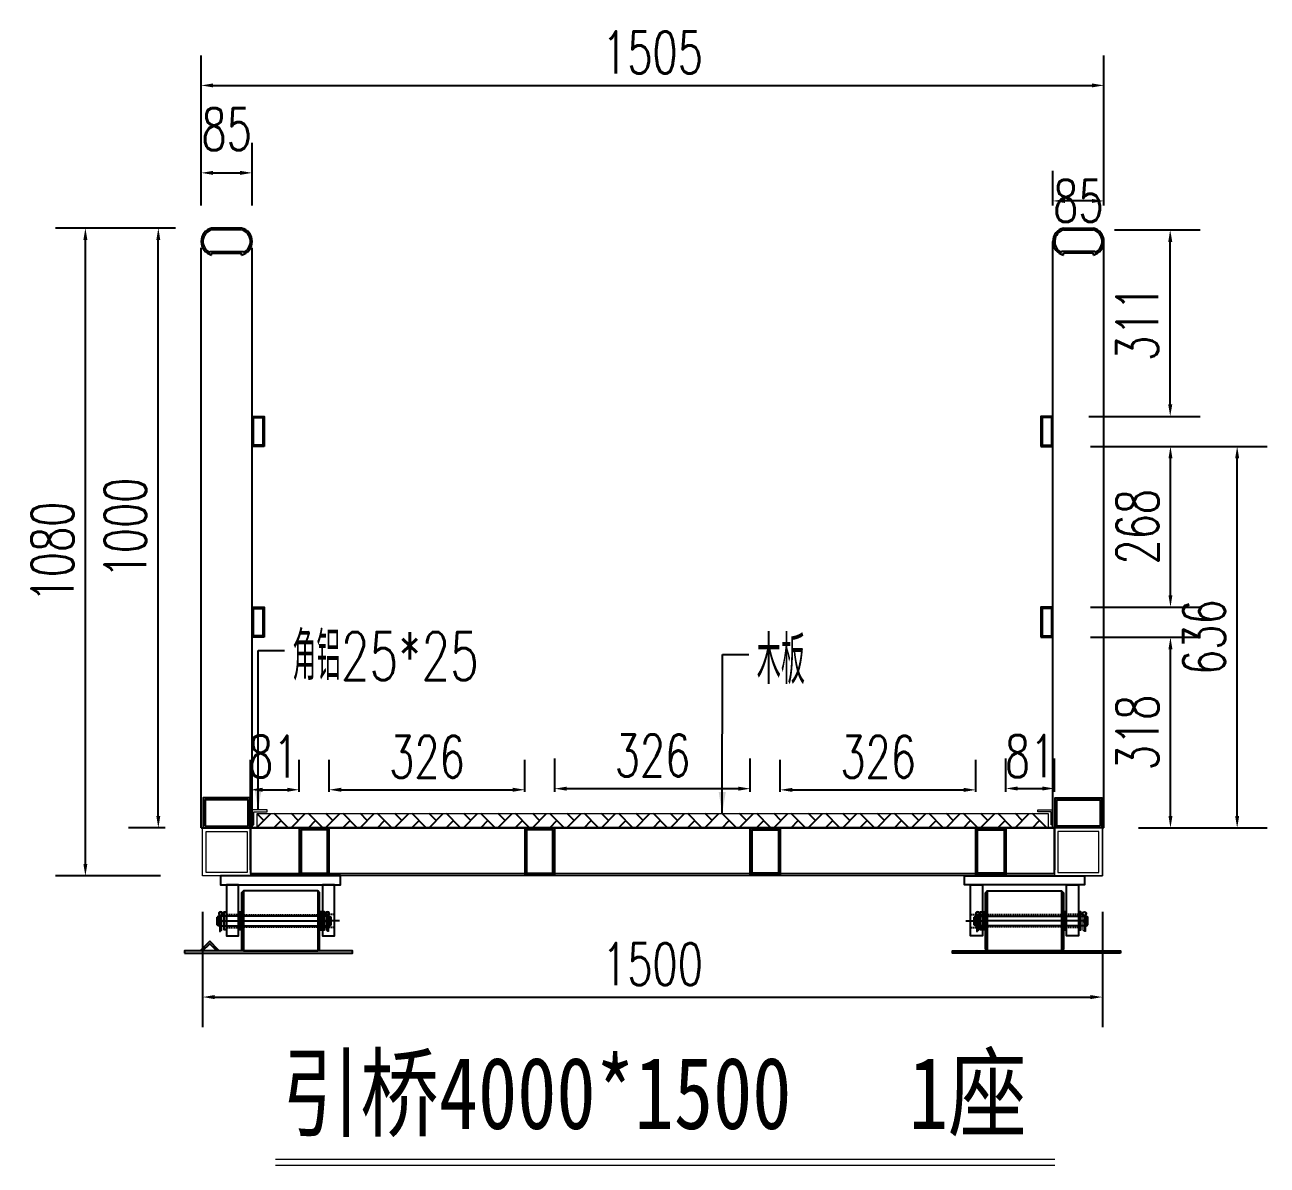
# Model space of a CAD drawing. Header units: millimetres. Extents: x -1612139 to -1305911, y 1242553 to 1536160.
# Drawn here: x -1545924 to -1543853, y 1246722 to 1248623 of the extents above; entities that cross this region are included whole.
import ezdxf

# ---------------------------------------------------------------- set-up
doc = ezdxf.new("R2010")
doc.units = ezdxf.units.MM
doc.header["$LTSCALE"] = 10
doc.linetypes.add('CENTER2', pattern=[28.575, 19.05, -3.175, 3.175, -3.175])
doc.linetypes.add('DASHED2', pattern=[0.375, 0.25, -0.125])
doc.layers.get('0').update_dxf_attribs({"linetype": 'CONTINUOUS'})
doc.layers.get('DEFPOINTS').update_dxf_attribs({"linetype": 'CONTINUOUS'})
doc.styles.add('-宋体', font='', dxfattribs={"width": 0.8})
doc.styles.add('AIRAL', font='arial.ttf')
doc.styles.add('STANDARD_T3', font='simplex.shx', dxfattribs={"width": 0.7, "bigfont": 'gbcbig.shx'})
doc.styles.get('-宋体').set_extended_font_data('SimSun')
doc.dimstyles.new('03', dxfattribs={"dimscale": 30, "dimtxt": 2.5, "dimasz": 1.2, "dimexe": 1, "dimexo": 1.5, "dimgap": 0.5, "dimtad": 1, "dimdec": 0, "dimzin": 1, "dimdsep": 46, "dimtxsty": 'AIRAL', "dimcen": 1.5, "dimclrd": 256, "dimclre": 256, "dimclrt": 7, "dimadec": 0, "dimazin": 0, "dimtfac": 1, "dimtdec": 0, "dimtix": 1, "dimtmove": 0, "dimatfit": 0, "dimfxl": 1.25, "dimfxlon": 1, "dimlwd": -1, "dimlwe": -1, "dimarcsym": 0})
doc.dimstyles.new('W&&20', dxfattribs={"dimtxt": 70, "dimasz": 20, "dimexe": 50, "dimexo": 60, "dimgap": 20, "dimtad": 1, "dimdec": 0, "dimzin": 0, "dimdsep": 46, "dimtxsty": 'STANDARD_T3', "dimcen": 0.09, "dimclrd": 1, "dimclre": 1, "dimclrt": 7, "dimazin": 2, "dimtfac": 1, "dimtdec": 0, "dimtix": 1, "dimtmove": 2, "dimatfit": 3, "dimfxl": 100, "dimtolj": 1, "dimtzin": 0, "dimarcsym": 0})

# ---------------------------------------------------------------- blocks, each defined once
blk = doc.blocks.new('*D59')
at = {"color": 1, "lineweight": -2, "transparency": 16777216}
for p, q in [((-1545687.8, 1248284.5), (-1545873.3, 1248284.5)), ((-1545823.3, 1247224.5), (-1545823.3, 1248264.5)), ((-1545697.8, 1247204.5), (-1545873.3, 1247204.5))]:
    blk.add_line(p, q, dxfattribs=at)
at = {"color": 1, "transparency": 16777216}
for points in [[(-1545826.6, 1248264.5), (-1545820, 1248264.5), (-1545823.3, 1248284.5)], [(-1545826.6, 1247224.5), (-1545820, 1247224.5), (-1545823.3, 1247204.5)]]:
    blk.add_solid(points, dxfattribs=at)
at = {"layer": 'DEFPOINTS', "color": 0, "transparency": 16777216}
for p in [(-1545823.3, 1248284.5), (-1545627.8, 1248284.5), (-1545637.8, 1247204.5)]:
    blk.add_point(p, dxfattribs=at)
at = {"color": 7, "transparency": 16777216, "insert": (-1545878.3, 1247744.5), "char_height": 70, "attachment_point": 5, "rotation": 90, "style": 'STANDARD_T3'}
blk.add_mtext('\\A1;1080', dxfattribs=at)
blk = doc.blocks.new('*D84')
at = {"color": 1, "lineweight": -2, "transparency": 16777216}
for p, q in [((-1545672.8, 1248284.5), (-1545751.7, 1248284.5)), ((-1545701.7, 1247304.5), (-1545701.7, 1248264.5)), ((-1545690.3, 1247284.5), (-1545751.7, 1247284.5))]:
    blk.add_line(p, q, dxfattribs=at)
at = {"color": 1, "transparency": 16777216}
for points in [[(-1545705, 1248264.5), (-1545698.4, 1248264.5), (-1545701.7, 1248284.5)], [(-1545705, 1247304.5), (-1545698.4, 1247304.5), (-1545701.7, 1247284.5)]]:
    blk.add_solid(points, dxfattribs=at)
at = {"layer": 'DEFPOINTS', "color": 0, "transparency": 16777216}
for p in [(-1545701.7, 1248284.5), (-1545612.8, 1248284.5), (-1545630.3, 1247284.5)]:
    blk.add_point(p, dxfattribs=at)
at = {"color": 7, "transparency": 16777216, "insert": (-1545756.7, 1247784.5), "char_height": 70, "attachment_point": 5, "rotation": 90, "style": 'STANDARD_T3'}
blk.add_mtext('\\A1;1000', dxfattribs=at)
blk = doc.blocks.new('*D60')
at = {"color": 1, "lineweight": -2, "transparency": 16777216}
for p, q in [((-1545630.3, 1248322), (-1545630.3, 1248426.5)), ((-1545545.3, 1248322), (-1545545.3, 1248426.5)), ((-1545610.3, 1248376.5), (-1545565.3, 1248376.5))]:
    blk.add_line(p, q, dxfattribs=at)
at = {"color": 1, "transparency": 16777216}
for points in [[(-1545610.3, 1248379.8), (-1545610.3, 1248373.1), (-1545630.3, 1248376.5)], [(-1545565.3, 1248379.8), (-1545565.3, 1248373.1), (-1545545.3, 1248376.5)]]:
    blk.add_solid(points, dxfattribs=at)
at = {"layer": 'DEFPOINTS', "color": 0, "transparency": 16777216}
for p in [(-1545545.3, 1248376.5), (-1545630.3, 1248262), (-1545545.3, 1248262)]:
    blk.add_point(p, dxfattribs=at)
at = {"color": 7, "transparency": 16777216, "insert": (-1545587.8, 1248449.1), "char_height": 70, "attachment_point": 5, "style": 'STANDARD_T3'}
blk.add_mtext('\\A1;85', dxfattribs=at)
blk = doc.blocks.new('*U26')
at = {"color": 8, "linetype": 'Continuous', "lineweight": 15}
for p, q in [((-1.3, 2.4), (-2.7, 1.2)), ((0, 1.9), (0, -1.9)), ((-1.3, -2.4), (-2.7, -1.2))]:
    blk.add_line(p, q, dxfattribs=at)
at = {"color": 7, "linetype": 'Continuous', "lineweight": 15}
for p, q in [((24, 1.9), (0, 1.9)), ((0, 0), (25.6, 0)), ((24, 1.9), (24, 0)), ((25.6, -1.9), (25.6, 0)), ((0, -1.9), (25.6, -1.9))]:
    blk.add_line(p, q, dxfattribs=at)
for centre, radius, start, end in [((-4.1, 0), 3.7, 41.3178, 318.6822), ((-4.1, 0), 1.85, 41.3178, 318.6822), ((0, 3.6), 3.59, 221.3178, 270), ((0, -3.6), 3.59, 90, 138.6822), ((0, 3.6), 1.74, 221.3178, 270), ((0, -3.6), 1.74, 90, 138.6822)]:
    blk.add_arc(centre, radius, start, end, dxfattribs=at)
blk = doc.blocks.new('*U25')
blk.add_lwpolyline([(-15, 0), (-15, 3), (15, 3), (15, 0)], close=True)
blk = doc.blocks.new('*D85')
at = {"color": 1, "lineweight": -2, "transparency": 16777216}
for p, q in [((-1545627.8, 1247144.5), (-1545627.8, 1246952.6)), ((-1544127.8, 1247144.5), (-1544127.8, 1246952.6)), ((-1545607.8, 1247002.6), (-1544147.8, 1247002.6))]:
    blk.add_line(p, q, dxfattribs=at)
at = {"color": 1, "transparency": 16777216}
for points in [[(-1545607.8, 1247005.9), (-1545607.8, 1246999.2), (-1545627.8, 1247002.6)], [(-1544147.8, 1247005.9), (-1544147.8, 1246999.2), (-1544127.8, 1247002.6)]]:
    blk.add_solid(points, dxfattribs=at)
at = {"layer": 'DEFPOINTS', "color": 0, "transparency": 16777216}
for p in [(-1545627.8, 1247204.5), (-1544127.8, 1247204.5), (-1544127.8, 1247002.6)]:
    blk.add_point(p, dxfattribs=at)
at = {"color": 7, "transparency": 16777216, "insert": (-1544877.8, 1247057.6), "char_height": 70, "attachment_point": 5, "style": 'STANDARD_T3'}
blk.add_mtext('\\A1;1500', dxfattribs=at)
blk = doc.blocks.new('*D61')
at = {"color": 1, "lineweight": -2, "transparency": 16777216}
for p, q in [((-1544147.8, 1247920.5), (-1543964.3, 1247920.5)), ((-1544014.3, 1247672.5), (-1544014.3, 1247900.5)), ((-1544147.8, 1247652.5), (-1543964.3, 1247652.5))]:
    blk.add_line(p, q, dxfattribs=at)
at = {"color": 1, "transparency": 16777216}
for points in [[(-1544017.6, 1247900.5), (-1544011, 1247900.5), (-1544014.3, 1247920.5)], [(-1544017.6, 1247672.5), (-1544011, 1247672.5), (-1544014.3, 1247652.5)]]:
    blk.add_solid(points, dxfattribs=at)
at = {"layer": 'DEFPOINTS', "color": 0, "transparency": 16777216}
for p in [(-1544207.8, 1247920.5), (-1544014.3, 1247920.5), (-1544207.8, 1247652.5)]:
    blk.add_point(p, dxfattribs=at)
at = {"color": 7, "transparency": 16777216, "insert": (-1544069.3, 1247786.5), "char_height": 70, "attachment_point": 5, "rotation": 90, "style": 'STANDARD_T3'}
blk.add_mtext('\\A1;268', dxfattribs=at)
blk = doc.blocks.new('*D86')
at = {"color": 1, "lineweight": -2, "transparency": 16777216}
for p, q in [((-1544147.8, 1247602.5), (-1543964.3, 1247602.5)), ((-1544014.3, 1247304.5), (-1544014.3, 1247582.5)), ((-1544067.8, 1247284.5), (-1543964.3, 1247284.5))]:
    blk.add_line(p, q, dxfattribs=at)
at = {"color": 1, "transparency": 16777216}
for points in [[(-1544017.6, 1247582.5), (-1544011, 1247582.5), (-1544014.3, 1247602.5)], [(-1544017.6, 1247304.5), (-1544011, 1247304.5), (-1544014.3, 1247284.5)]]:
    blk.add_solid(points, dxfattribs=at)
at = {"layer": 'DEFPOINTS', "color": 0, "transparency": 16777216}
for p in [(-1544207.8, 1247602.5), (-1544014.3, 1247602.5), (-1544127.8, 1247284.5)]:
    blk.add_point(p, dxfattribs=at)
at = {"color": 7, "transparency": 16777216, "insert": (-1544069.3, 1247443.5), "char_height": 70, "attachment_point": 5, "rotation": 90, "style": 'STANDARD_T3'}
blk.add_mtext('\\A1;318', dxfattribs=at)
blk = doc.blocks.new('*D87')
at = {"color": 1, "lineweight": -2, "transparency": 16777216}
for p, q in [((-1545630.3, 1248322), (-1545630.3, 1248572.3)), ((-1544125.3, 1248322), (-1544125.3, 1248572.3)), ((-1545610.3, 1248522.3), (-1544145.3, 1248522.3))]:
    blk.add_line(p, q, dxfattribs=at)
at = {"color": 1, "transparency": 16777216}
for points in [[(-1545610.3, 1248525.6), (-1545610.3, 1248518.9), (-1545630.3, 1248522.3)], [(-1544145.3, 1248525.6), (-1544145.3, 1248518.9), (-1544125.3, 1248522.3)]]:
    blk.add_solid(points, dxfattribs=at)
at = {"layer": 'DEFPOINTS', "color": 0, "transparency": 16777216}
for p in [(-1544125.3, 1248522.3), (-1545630.3, 1248262), (-1544125.3, 1248262)]:
    blk.add_point(p, dxfattribs=at)
at = {"color": 7, "transparency": 16777216, "insert": (-1544877.8, 1248577.3), "char_height": 70, "attachment_point": 5, "style": 'STANDARD_T3'}
blk.add_mtext('\\A1;1505', dxfattribs=at)
blk = doc.blocks.new('*D66')
at = {"color": 1, "lineweight": -2, "transparency": 16777216}
for p, q in [((-1544147.8, 1247920.5), (-1543853.1, 1247920.5)), ((-1543903.1, 1247304.5), (-1543903.1, 1247900.5)), ((-1544067.8, 1247284.5), (-1543853.1, 1247284.5))]:
    blk.add_line(p, q, dxfattribs=at)
at = {"color": 1, "transparency": 16777216}
for points in [[(-1543906.4, 1247900.5), (-1543899.7, 1247900.5), (-1543903.1, 1247920.5)], [(-1543906.4, 1247304.5), (-1543899.7, 1247304.5), (-1543903.1, 1247284.5)]]:
    blk.add_solid(points, dxfattribs=at)
at = {"layer": 'DEFPOINTS', "color": 0, "transparency": 16777216}
for p in [(-1544207.8, 1247920.5), (-1543903.1, 1247920.5), (-1544127.8, 1247284.5)]:
    blk.add_point(p, dxfattribs=at)
at = {"color": 7, "transparency": 16777216, "insert": (-1543958.1, 1247602.5), "char_height": 70, "attachment_point": 5, "rotation": 90, "style": 'STANDARD_T3'}
blk.add_mtext('\\A1;636', dxfattribs=at)
blk = doc.blocks.new('36.0')
at = {"color": 1}
for points in [[(118093.9, -79507.5), (118171.9, -79507.5), (118171.9, -79457.5), (118093.9, -79457.5)], [(118096.9, -79504.5), (118168.9, -79504.5), (118168.9, -79460.5), (118096.9, -79460.5)]]:
    blk.add_lwpolyline(points, close=True, dxfattribs=at)
blk = doc.blocks.new('*D92')
at = {"color": 1, "lineweight": -2, "transparency": 16777216}
for p, q in [((-1544210.3, 1248322), (-1544210.3, 1248379.7)), ((-1544125.3, 1248322), (-1544125.3, 1248379.7)), ((-1544145.3, 1248329.7), (-1544190.3, 1248329.7))]:
    blk.add_line(p, q, dxfattribs=at)
at = {"color": 1, "transparency": 16777216}
for points in [[(-1544190.3, 1248333), (-1544190.3, 1248326.3), (-1544210.3, 1248329.7)], [(-1544145.3, 1248333), (-1544145.3, 1248326.3), (-1544125.3, 1248329.7)]]:
    blk.add_solid(points, dxfattribs=at)
at = {"layer": 'DEFPOINTS', "color": 0, "transparency": 16777216}
for p in [(-1544210.3, 1248329.7), (-1544210.3, 1248262), (-1544125.3, 1248262)]:
    blk.add_point(p, dxfattribs=at)
at = {"color": 7, "transparency": 16777216, "insert": (-1544167.8, 1248329.7), "char_height": 70, "attachment_point": 5, "style": 'STANDARD_T3'}
blk.add_mtext('\\A1;85', dxfattribs=at)
blk = doc.blocks.new('*D69')
at = {"color": 1, "lineweight": -2, "transparency": 16777216}
for p, q in [((-1545547.8, 1247321.4), (-1545547.8, 1247398.2)), ((-1545466.8, 1247344.5), (-1545466.8, 1247398.2)), ((-1545527.8, 1247348.2), (-1545486.8, 1247348.2))]:
    blk.add_line(p, q, dxfattribs=at)
at = {"color": 1, "transparency": 16777216}
for points in [[(-1545527.8, 1247351.5), (-1545527.8, 1247344.8), (-1545547.8, 1247348.2)], [(-1545486.8, 1247351.5), (-1545486.8, 1247344.8), (-1545466.8, 1247348.2)]]:
    blk.add_solid(points, dxfattribs=at)
at = {"layer": 'DEFPOINTS', "color": 0, "transparency": 16777216}
for p in [(-1545466.8, 1247348.2), (-1545466.8, 1247284.5), (-1545547.8, 1247261.4)]:
    blk.add_point(p, dxfattribs=at)
at = {"color": 7, "transparency": 16777216, "insert": (-1545510.2, 1247403.6), "char_height": 70, "attachment_point": 5, "style": 'STANDARD_T3'}
blk.add_mtext('\\A1;81', dxfattribs=at)
blk = doc.blocks.new('*D44')
at = {"color": 1, "lineweight": -2, "transparency": 16777216}
for p, q in [((-1545416.8, 1247344.5), (-1545416.8, 1247398.2)), ((-1545090.8, 1247344.5), (-1545090.8, 1247398.2)), ((-1545396.8, 1247348.2), (-1545110.8, 1247348.2))]:
    blk.add_line(p, q, dxfattribs=at)
at = {"color": 1, "transparency": 16777216}
for points in [[(-1545396.8, 1247351.5), (-1545396.8, 1247344.8), (-1545416.8, 1247348.2)], [(-1545110.8, 1247351.5), (-1545110.8, 1247344.8), (-1545090.8, 1247348.2)]]:
    blk.add_solid(points, dxfattribs=at)
at = {"layer": 'DEFPOINTS', "color": 0, "transparency": 16777216}
for p in [(-1545090.8, 1247348.2), (-1545416.8, 1247284.5), (-1545090.8, 1247284.5)]:
    blk.add_point(p, dxfattribs=at)
at = {"color": 7, "transparency": 16777216, "insert": (-1545253.8, 1247403.2), "char_height": 70, "attachment_point": 5, "style": 'STANDARD_T3'}
blk.add_mtext('\\A1;326', dxfattribs=at)
blk = doc.blocks.new('*D45')
at = {"color": 1, "lineweight": -2, "transparency": 16777216}
for p, q in [((-1545040.8, 1247344.5), (-1545040.8, 1247400)), ((-1544714.8, 1247344.5), (-1544714.8, 1247400)), ((-1545020.8, 1247350), (-1544734.8, 1247350))]:
    blk.add_line(p, q, dxfattribs=at)
at = {"color": 1, "transparency": 16777216}
for points in [[(-1545020.8, 1247353.3), (-1545020.8, 1247346.6), (-1545040.8, 1247350)], [(-1544734.8, 1247353.3), (-1544734.8, 1247346.6), (-1544714.8, 1247350)]]:
    blk.add_solid(points, dxfattribs=at)
at = {"layer": 'DEFPOINTS', "color": 0, "transparency": 16777216}
for p in [(-1544714.8, 1247350), (-1545040.8, 1247284.5), (-1544714.8, 1247284.5)]:
    blk.add_point(p, dxfattribs=at)
at = {"color": 7, "transparency": 16777216, "insert": (-1544877.8, 1247405), "char_height": 70, "attachment_point": 5, "style": 'STANDARD_T3'}
blk.add_mtext('\\A1;326', dxfattribs=at)
blk = doc.blocks.new('*D46')
at = {"color": 1, "lineweight": -2, "transparency": 16777216}
for p, q in [((-1544664.8, 1247344.5), (-1544664.8, 1247398)), ((-1544338.8, 1247344.5), (-1544338.8, 1247398)), ((-1544644.8, 1247348), (-1544358.8, 1247348))]:
    blk.add_line(p, q, dxfattribs=at)
at = {"color": 1, "transparency": 16777216}
for points in [[(-1544644.8, 1247351.3), (-1544644.8, 1247344.6), (-1544664.8, 1247348)], [(-1544358.8, 1247351.3), (-1544358.8, 1247344.6), (-1544338.8, 1247348)]]:
    blk.add_solid(points, dxfattribs=at)
at = {"layer": 'DEFPOINTS', "color": 0, "transparency": 16777216}
for p in [(-1544338.8, 1247348), (-1544664.8, 1247284.5), (-1544338.8, 1247284.5)]:
    blk.add_point(p, dxfattribs=at)
at = {"color": 7, "transparency": 16777216, "insert": (-1544501.8, 1247403), "char_height": 70, "attachment_point": 5, "style": 'STANDARD_T3'}
blk.add_mtext('\\A1;326', dxfattribs=at)
blk = doc.blocks.new('*D70')
at = {"color": 1, "lineweight": -2, "transparency": 16777216}
for p, q in [((-1544288.8, 1247344.5), (-1544288.8, 1247400.3)), ((-1544207.8, 1247344.5), (-1544207.8, 1247400.3)), ((-1544268.8, 1247350.3), (-1544227.8, 1247350.3))]:
    blk.add_line(p, q, dxfattribs=at)
at = {"color": 1, "transparency": 16777216}
for points in [[(-1544268.8, 1247353.6), (-1544268.8, 1247346.9), (-1544288.8, 1247350.3)], [(-1544227.8, 1247353.6), (-1544227.8, 1247346.9), (-1544207.8, 1247350.3)]]:
    blk.add_solid(points, dxfattribs=at)
at = {"layer": 'DEFPOINTS', "color": 0, "transparency": 16777216}
for p in [(-1544207.8, 1247350.3), (-1544288.8, 1247284.5), (-1544207.8, 1247284.5)]:
    blk.add_point(p, dxfattribs=at)
at = {"color": 7, "transparency": 16777216, "insert": (-1544248.3, 1247404.3), "char_height": 70, "attachment_point": 5, "style": 'STANDARD_T3'}
blk.add_mtext('\\A1;81', dxfattribs=at)
blk = doc.blocks.new('220')
at = {"color": 7}
for points in [[(114346.7, -77376.5), (114396.7, -77376.5), (114396.7, -77298.5), (114346.7, -77298.5)], [(114349.7, -77373.5), (114393.7, -77373.5), (114393.7, -77301.5), (114349.7, -77301.5)]]:
    blk.add_lwpolyline(points, close=True, dxfattribs=at)
blk = doc.blocks.new('*D72')
at = {"color": 1, "lineweight": -2, "transparency": 16777216}
for p, q in [((-1544107.8, 1248281.5), (-1543964.7, 1248281.5)), ((-1544014.7, 1247990.5), (-1544014.7, 1248261.5)), ((-1544150.3, 1247970.5), (-1543964.7, 1247970.5))]:
    blk.add_line(p, q, dxfattribs=at)
at = {"color": 1, "transparency": 16777216}
for points in [[(-1544018, 1248261.5), (-1544011.3, 1248261.5), (-1544014.7, 1248281.5)], [(-1544018, 1247990.5), (-1544011.3, 1247990.5), (-1544014.7, 1247970.5)]]:
    blk.add_solid(points, dxfattribs=at)
at = {"layer": 'DEFPOINTS', "color": 0, "transparency": 16777216}
for p in [(-1544167.8, 1248281.5), (-1544014.7, 1248281.5), (-1544210.3, 1247970.5)]:
    blk.add_point(p, dxfattribs=at)
at = {"color": 7, "transparency": 16777216, "insert": (-1544069.7, 1248126), "char_height": 70, "attachment_point": 5, "rotation": 90, "style": 'STANDARD_T3'}
blk.add_mtext('\\A1;311', dxfattribs=at)

msp = doc.modelspace()

# ---------------------------------------------------------------- linework, layer by layer
at = {"color": 4}
for p, q in [((-1545562.8, 1248284.5), (-1545612.8, 1248284.5)), ((-1544192.8, 1248284.5), (-1544142.8, 1248284.5)), ((-1545630.3, 1247284.5), (-1545630.3, 1248251.5)), ((-1545615.8, 1248243.6), (-1545615.8, 1248245.5)), ((-1545559.8, 1248243.6), (-1545559.8, 1248245.5)), ((-1545545.3, 1247284.5), (-1545545.3, 1248251.5)), ((-1544210.3, 1247284.5), (-1544210.3, 1248262)), ((-1544195.8, 1248243.6), (-1544195.8, 1248245.5)), ((-1544139.8, 1248243.6), (-1544139.8, 1248245.5)), ((-1544125.3, 1247284.5), (-1544125.3, 1248262)), ((-1545612.8, 1248239.5), (-1545612.8, 1248242.5)), ((-1545562.8, 1248239.5), (-1545562.8, 1248242.5)), ((-1544192.8, 1248239.5), (-1544192.8, 1248242.5)), ((-1544142.8, 1248239.5), (-1544142.8, 1248242.5)), ((-1545630.3, 1247284.5), (-1545626.8, 1247284.5)), ((-1545545.3, 1247284.5), (-1545548.8, 1247284.5)), ((-1544210.3, 1247284.5), (-1544206.8, 1247284.5)), ((-1544125.3, 1247284.5), (-1544128.8, 1247284.5))]:
    msp.add_line(p, q, dxfattribs=at)
at = {"color": 42}
for p, q in [((-1545536.9, 1247285.7), (-1545514.2, 1247308.5)), ((-1545525.8, 1247296.9), (-1545536.9, 1247308.1)), ((-1545485.6, 1247285.5), (-1545508.6, 1247308.5)), ((-1545508.4, 1247285.5), (-1545497, 1247296.9)), ((-1545468.3, 1247296.9), (-1545479.9, 1247308.5)), ((-1545479.7, 1247285.5), (-1545456.7, 1247308.5)), ((-1545428.1, 1247285.5), (-1545451.1, 1247308.5)), ((-1545451, 1247285.5), (-1545439.5, 1247296.9)), ((-1545410.8, 1247296.9), (-1545422.4, 1247308.5)), ((-1545422.2, 1247285.5), (-1545399.2, 1247308.5)), ((-1545370.6, 1247285.5), (-1545393.6, 1247308.5)), ((-1545393.5, 1247285.5), (-1545382.1, 1247296.9)), ((-1545353.3, 1247296.9), (-1545364.9, 1247308.5)), ((-1545364.8, 1247285.5), (-1545341.8, 1247308.5)), ((-1545313.2, 1247285.5), (-1545336.2, 1247308.5)), ((-1545336, 1247285.5), (-1545324.6, 1247296.9)), ((-1545295.9, 1247296.9), (-1545307.4, 1247308.5)), ((-1545307.3, 1247285.5), (-1545284.3, 1247308.5)), ((-1545255.7, 1247285.5), (-1545278.7, 1247308.5)), ((-1545278.6, 1247285.5), (-1545267.1, 1247296.9)), ((-1545238.4, 1247296.9), (-1545250, 1247308.5)), ((-1545249.8, 1247285.5), (-1545226.8, 1247308.5)), ((-1545198.2, 1247285.5), (-1545221.2, 1247308.5)), ((-1545221.1, 1247285.5), (-1545209.7, 1247296.9)), ((-1545180.9, 1247296.9), (-1545192.5, 1247308.5)), ((-1545192.3, 1247285.5), (-1545169.3, 1247308.5)), ((-1545140.8, 1247285.5), (-1545163.8, 1247308.5)), ((-1545163.6, 1247285.5), (-1545152.2, 1247296.9)), ((-1545123.4, 1247296.9), (-1545135, 1247308.5)), ((-1545134.9, 1247285.5), (-1545111.9, 1247308.5)), ((-1545083.3, 1247285.5), (-1545106.3, 1247308.5)), ((-1545106.1, 1247285.5), (-1545094.7, 1247296.9)), ((-1545066, 1247296.9), (-1545077.5, 1247308.5)), ((-1545077.4, 1247285.5), (-1545054.4, 1247308.5)), ((-1545025.8, 1247285.5), (-1545048.8, 1247308.5)), ((-1545048.7, 1247285.5), (-1545037.2, 1247296.9)), ((-1545008.5, 1247296.9), (-1545020.1, 1247308.5)), ((-1545019.9, 1247285.5), (-1544996.9, 1247308.5)), ((-1544968.3, 1247285.5), (-1544991.3, 1247308.5)), ((-1544991.2, 1247285.5), (-1544979.8, 1247296.9)), ((-1544951, 1247296.9), (-1544962.6, 1247308.5)), ((-1544962.4, 1247285.5), (-1544939.4, 1247308.5)), ((-1544910.9, 1247285.5), (-1544933.9, 1247308.5)), ((-1544933.7, 1247285.5), (-1544922.3, 1247296.9)), ((-1544893.5, 1247296.9), (-1544905.1, 1247308.5)), ((-1544905, 1247285.5), (-1544882, 1247308.5)), ((-1544853.4, 1247285.5), (-1544876.4, 1247308.5)), ((-1544876.2, 1247285.5), (-1544864.8, 1247296.9)), ((-1544836.1, 1247296.9), (-1544847.6, 1247308.5)), ((-1544847.5, 1247285.5), (-1544824.5, 1247308.5)), ((-1544795.9, 1247285.5), (-1544818.9, 1247308.5)), ((-1544818.8, 1247285.5), (-1544807.3, 1247296.9)), ((-1544778.6, 1247296.9), (-1544790.2, 1247308.5)), ((-1544790, 1247285.5), (-1544767, 1247308.5)), ((-1544738.4, 1247285.5), (-1544761.4, 1247308.5)), ((-1544761.3, 1247285.5), (-1544749.9, 1247296.9)), ((-1544721.1, 1247296.9), (-1544732.7, 1247308.5)), ((-1544732.6, 1247285.5), (-1544709.6, 1247308.5)), ((-1544681, 1247285.5), (-1544704, 1247308.5)), ((-1544703.8, 1247285.5), (-1544692.4, 1247296.9)), ((-1544663.7, 1247296.9), (-1544675.2, 1247308.5)), ((-1544675.1, 1247285.5), (-1544652.1, 1247308.5)), ((-1544623.5, 1247285.5), (-1544646.5, 1247308.5)), ((-1544646.3, 1247285.5), (-1544634.9, 1247296.9)), ((-1544606.2, 1247296.9), (-1544617.8, 1247308.5)), ((-1544617.6, 1247285.5), (-1544594.6, 1247308.5)), ((-1544566, 1247285.5), (-1544589, 1247308.5)), ((-1544588.9, 1247285.5), (-1544577.4, 1247296.9)), ((-1544548.7, 1247296.9), (-1544560.3, 1247308.5)), ((-1544560.1, 1247285.5), (-1544537.1, 1247308.5)), ((-1544508.5, 1247285.5), (-1544531.5, 1247308.5)), ((-1544531.4, 1247285.5), (-1544520, 1247296.9)), ((-1544491.2, 1247296.9), (-1544502.8, 1247308.5)), ((-1544502.7, 1247285.5), (-1544479.7, 1247308.5)), ((-1544451.1, 1247285.5), (-1544474.1, 1247308.5)), ((-1544473.9, 1247285.5), (-1544462.5, 1247296.9)), ((-1544433.8, 1247296.9), (-1544445.3, 1247308.5)), ((-1544445.2, 1247285.5), (-1544422.2, 1247308.5)), ((-1544393.6, 1247285.5), (-1544416.6, 1247308.5)), ((-1544416.4, 1247285.5), (-1544405, 1247296.9)), ((-1544376.3, 1247296.9), (-1544387.9, 1247308.5)), ((-1544387.7, 1247285.5), (-1544364.7, 1247308.5)), ((-1544336.1, 1247285.5), (-1544359.1, 1247308.5)), ((-1544359, 1247285.5), (-1544347.5, 1247296.9)), ((-1544318.8, 1247296.9), (-1544330.4, 1247308.5)), ((-1544330.2, 1247285.5), (-1544307.2, 1247308.5)), ((-1544278.6, 1247285.5), (-1544301.6, 1247308.5)), ((-1544301.5, 1247285.5), (-1544290.1, 1247296.9)), ((-1544261.3, 1247296.9), (-1544272.9, 1247308.5)), ((-1544272.8, 1247285.5), (-1544249.8, 1247308.5)), ((-1544221.2, 1247285.5), (-1544244.2, 1247308.5)), ((-1544244, 1247285.5), (-1544232.6, 1247296.9))]:
    msp.add_line(p, q, dxfattribs=at)
at = {"color": 31, "lineweight": 5}
for p, q in [((-1545536.9, 1247308.5), (-1544218, 1247308.5)), ((-1545536.9, 1247285.5), (-1545536.9, 1247308.5)), ((-1544218, 1247308.5), (-1544218, 1247285.5)), ((-1544218, 1247285.5), (-1545536.9, 1247285.5))]:
    msp.add_line(p, q, dxfattribs=at)
at = {"color": 0}
for p, q in [((-1545627.8, 1247284.5), (-1544207.8, 1247284.5)), ((-1545547.8, 1247214.5), (-1545547.8, 1247284.5)), ((-1544207.8, 1247284.5), (-1544207.8, 1247214.5))]:
    msp.add_line(p, q, dxfattribs=at)
for p, q in [((-1545559.8, 1247179.5), (-1545559.8, 1247079.5)), ((-1545435.8, 1247179.5), (-1545435.8, 1247079.5)), ((-1544319.8, 1247179.5), (-1544319.8, 1247079.5)), ((-1544195.8, 1247179.5), (-1544195.8, 1247079.5)), ((-1545600.8, 1247137.5), (-1545603.8, 1247135.7)), ((-1545416.8, 1247137.5), (-1545600.8, 1247137.5)), ((-1545600.8, 1247137.5), (-1545600.8, 1247121.5)), ((-1545416.8, 1247137.5), (-1545413.8, 1247135.7)), ((-1545416.8, 1247137.5), (-1545416.8, 1247121.5)), ((-1545413.8, 1247123.2), (-1545413.8, 1247135.7)), ((-1544338.8, 1247137.5), (-1544341.8, 1247135.7)), ((-1544341.8, 1247123.2), (-1544341.8, 1247135.7)), ((-1544338.8, 1247137.5), (-1544154.8, 1247137.5)), ((-1544338.8, 1247137.5), (-1544338.8, 1247121.5)), ((-1544154.8, 1247137.5), (-1544151.8, 1247135.7)), ((-1544154.8, 1247137.5), (-1544154.8, 1247121.5)), ((-1545600.8, 1247121.5), (-1545603.8, 1247123.2)), ((-1545600.8, 1247121.5), (-1545416.8, 1247121.5)), ((-1545416.8, 1247121.5), (-1545413.8, 1247123.2)), ((-1544338.8, 1247121.5), (-1544341.8, 1247123.2)), ((-1544154.8, 1247121.5), (-1544338.8, 1247121.5)), ((-1544154.8, 1247121.5), (-1544151.8, 1247123.2))]:
    msp.add_line(p, q)
at = {"color": 3, "linetype": 'CENTER2'}
for p, q in [((-1545595.7, 1247129.5), (-1545559.9, 1247129.5)), ((-1545568.2, 1247129.5), (-1545427.3, 1247129.5)), ((-1545399.9, 1247129.5), (-1545435.7, 1247129.5)), ((-1544355.7, 1247129.5), (-1544319.9, 1247129.5)), ((-1544187.3, 1247129.5), (-1544328.2, 1247129.5)), ((-1544159.9, 1247129.5), (-1544195.7, 1247129.5))]:
    msp.add_line(p, q, dxfattribs=at)
at = {"linetype": 'DASHED2'}
for p, q in [((-1545587.8, 1247140.5), (-1545567.8, 1247140.5)), ((-1545562.8, 1247139.6), (-1545432.8, 1247139.6)), ((-1545407.8, 1247140.5), (-1545427.8, 1247140.5)), ((-1544347.8, 1247140.5), (-1544327.8, 1247140.5)), ((-1544192.8, 1247139.6), (-1544322.8, 1247139.6)), ((-1544167.8, 1247140.5), (-1544187.8, 1247140.5)), ((-1545587.8, 1247118.5), (-1545567.8, 1247118.5)), ((-1545562.8, 1247119.4), (-1545432.8, 1247119.4)), ((-1545407.8, 1247118.5), (-1545427.8, 1247118.5)), ((-1544347.8, 1247118.5), (-1544327.8, 1247118.5)), ((-1544192.8, 1247119.4), (-1544322.8, 1247119.4)), ((-1544167.8, 1247118.5), (-1544187.8, 1247118.5))]:
    msp.add_line(p, q, dxfattribs=at)
at = {"color": 8, "linetype": 'Continuous', "lineweight": 15}
for p, q in [((-1545422.2, 1247138.8), (-1545421, 1247140.2)), ((-1545421.6, 1247137.5), (-1545417.9, 1247137.5)), ((-1545417.3, 1247138.8), (-1545418.5, 1247140.2)), ((-1544338.2, 1247138.8), (-1544337, 1247140.2)), ((-1544333.9, 1247137.5), (-1544337.6, 1247137.5)), ((-1544333.3, 1247138.8), (-1544334.5, 1247140.2))]:
    msp.add_line(p, q, dxfattribs=at)
at = {"color": 7, "linetype": 'Continuous', "lineweight": 15}
for p, q in [((-1545421.6, 1247113.5), (-1545421.6, 1247137.5)), ((-1545419.8, 1247137.5), (-1545419.8, 1247111.9)), ((-1545417.9, 1247137.5), (-1545417.9, 1247111.9)), ((-1544337.6, 1247137.5), (-1544337.6, 1247111.9)), ((-1544335.8, 1247137.5), (-1544335.8, 1247111.9)), ((-1544333.9, 1247113.5), (-1544333.9, 1247137.5)), ((-1545421.6, 1247113.5), (-1545419.8, 1247113.5)), ((-1545417.9, 1247111.9), (-1545419.8, 1247111.9)), ((-1544337.6, 1247111.9), (-1544335.8, 1247111.9)), ((-1544333.9, 1247113.5), (-1544335.8, 1247113.5))]:
    msp.add_line(p, q, dxfattribs=at)
at = {"lineweight": 5}
for p, q in [((-1545506.2, 1246732.4), (-1544207, 1246732.4)), ((-1545506.2, 1246722.4), (-1544207, 1246722.4))]:
    msp.add_line(p, q, dxfattribs=at)
at = {"color": 4}
for points in [[(-1545562.8, 1248284.5), (-1545612.8, 1248284.5)], [(-1545562.8, 1248281.5), (-1545612.8, 1248281.5)], [(-1544192.8, 1248284.5), (-1544142.8, 1248284.5)], [(-1544192.8, 1248281.5), (-1544142.8, 1248281.5)], [(-1545615.8, 1248245.5), (-1545559.8, 1248245.5)], [(-1544139.8, 1248245.5), (-1544195.8, 1248245.5)], [(-1545612.8, 1248242.5), (-1545562.8, 1248242.5)], [(-1544142.8, 1248242.5), (-1544192.8, 1248242.5)]]:
    msp.add_lwpolyline(points, dxfattribs=at)
at = {"color": 0}
for points in [[(-1545525.3, 1247920.5), (-1545545.3, 1247920.5), (-1545545.3, 1247970.5), (-1545525.3, 1247970.5)], [(-1545527.3, 1247922.5), (-1545543.3, 1247922.5), (-1545543.3, 1247968.5), (-1545527.3, 1247968.5)], [(-1544230.3, 1247920.5), (-1544210.3, 1247920.5), (-1544210.3, 1247970.5), (-1544230.3, 1247970.5)], [(-1544228.3, 1247922.5), (-1544212.3, 1247922.5), (-1544212.3, 1247968.5), (-1544228.3, 1247968.5)], [(-1545525.3, 1247602.5), (-1545545.3, 1247602.5), (-1545545.3, 1247652.5), (-1545525.3, 1247652.5)], [(-1545527.3, 1247604.5), (-1545543.3, 1247604.5), (-1545543.3, 1247650.5), (-1545527.3, 1247650.5)], [(-1544230.3, 1247602.5), (-1544210.3, 1247602.5), (-1544210.3, 1247652.5), (-1544230.3, 1247652.5)], [(-1544228.3, 1247604.5), (-1544212.3, 1247604.5), (-1544212.3, 1247650.5), (-1544228.3, 1247650.5)], [(-1545547.8, 1247208.5), (-1544207.8, 1247208.5), (-1544207.8, 1247284.5), (-1545547.8, 1247284.5)]]:
    msp.add_lwpolyline(points, close=True, dxfattribs=at)
at = {"color": 1, "lineweight": 5}
for points in [[(-1545520.3, 1247314.5), (-1545545.3, 1247314.5), (-1545545.3, 1247289.5), (-1545542.3, 1247289.5), (-1545542.3, 1247311.5), (-1545520.3, 1247311.5)], [(-1544235.3, 1247314.5), (-1544210.3, 1247314.5), (-1544210.3, 1247289.5), (-1544213.3, 1247289.5), (-1544213.3, 1247311.5), (-1544235.3, 1247311.5)]]:
    msp.add_lwpolyline(points, close=True, dxfattribs=at)
at = {"color": 3, "lineweight": 5}
msp.add_lwpolyline([(-1545627.8, 1247284.5), (-1544127.8, 1247284.5), (-1544127.8, 1247204.5), (-1545627.8, 1247204.5)], dxfattribs=at)
for points in [[(-1545627.8, 1247284.5), (-1545547.8, 1247284.5), (-1545547.8, 1247204.5), (-1545627.8, 1247204.5)], [(-1545621.8, 1247278.5), (-1545553.8, 1247278.5), (-1545553.8, 1247210.5), (-1545621.8, 1247210.5)], [(-1544127.8, 1247284.5), (-1544207.8, 1247284.5), (-1544207.8, 1247204.5), (-1544127.8, 1247204.5)], [(-1544133.8, 1247278.5), (-1544201.8, 1247278.5), (-1544201.8, 1247210.5), (-1544133.8, 1247210.5)]]:
    msp.add_lwpolyline(points, close=True, dxfattribs=at)
for points in [[(-1545397.8, 1247204.5), (-1545597.8, 1247204.5), (-1545597.8, 1247189.5), (-1545397.8, 1247189.5)], [(-1545567.8, 1247189.5), (-1545587.8, 1247189.5), (-1545587.8, 1247104.5), (-1545567.8, 1247104.5)], [(-1545407.8, 1247189.5), (-1545427.8, 1247189.5), (-1545427.8, 1247104.5), (-1545407.8, 1247104.5)], [(-1544357.8, 1247204.5), (-1544157.8, 1247204.5), (-1544157.8, 1247189.5), (-1544357.8, 1247189.5)], [(-1544347.8, 1247189.5), (-1544327.8, 1247189.5), (-1544327.8, 1247104.5), (-1544347.8, 1247104.5)], [(-1544187.8, 1247189.5), (-1544167.8, 1247189.5), (-1544167.8, 1247104.5), (-1544187.8, 1247104.5)], [(-1545559.8, 1247079.5), (-1545435.8, 1247079.5), (-1545432.8, 1247082.5), (-1545432.8, 1247176.5), (-1545435.8, 1247179.5), (-1545559.8, 1247179.5), (-1545562.8, 1247176.5), (-1545562.8, 1247082.5)], [(-1544195.8, 1247079.5), (-1544319.8, 1247079.5), (-1544322.8, 1247082.5), (-1544322.8, 1247176.5), (-1544319.8, 1247179.5), (-1544195.8, 1247179.5), (-1544192.8, 1247176.5), (-1544192.8, 1247082.5)], [(-1545431.8, 1247114.5), (-1545428.8, 1247114.5), (-1545428.8, 1247144.5), (-1545431.8, 1247144.5)], [(-1545427.8, 1247114.5), (-1545424.8, 1247114.5), (-1545424.8, 1247144.5), (-1545427.8, 1247144.5)], [(-1544327.8, 1247114.5), (-1544330.8, 1247114.5), (-1544330.8, 1247144.5), (-1544327.8, 1247144.5)], [(-1544323.7, 1247114.5), (-1544326.7, 1247114.5), (-1544326.7, 1247144.5), (-1544323.7, 1247144.5)], [(-1545615.9, 1247095.7), (-1545630, 1247081.6), (-1545627.9, 1247079.5), (-1545615.9, 1247091.5), (-1545603.9, 1247079.5), (-1545601.7, 1247081.6)], [(-1545657.9, 1247075.5), (-1545377.9, 1247075.5), (-1545377.9, 1247079.5), (-1545657.9, 1247079.5)], [(-1544097.6, 1247075.5), (-1544377.6, 1247075.5), (-1544377.6, 1247079.5), (-1544097.6, 1247079.5)]]:
    msp.add_lwpolyline(points, close=True)
for points in [[(-1545603.8, 1247123.2), (-1545603.8, 1247135.7)], [(-1544151.8, 1247123.2), (-1544151.8, 1247135.7)]]:
    msp.add_lwpolyline(points)
for centre in [(-1545597.8, 1247129.5), (-1545419.8, 1247129.5), (-1544335.8, 1247129.5), (-1544157.8, 1247129.5)]:
    msp.add_circle(centre, 2)
at = {"color": 4}
for centre, radius, start, end in [((-1545607.1, 1248262), 23.2, 104.25, 255.75), ((-1545606.9, 1248262), 20.4, 106.7318, 244.2004), ((-1545568.5, 1248262), 23.2, 284.25, 75.75), ((-1545568.6, 1248262), 20.4, 295.7996, 73.2682), ((-1544187.1, 1248262), 23.2, 104.25, 255.75), ((-1544186.9, 1248262), 20.4, 106.7318, 244.2004), ((-1544148.5, 1248262), 23.2, 284.25, 75.75), ((-1544148.6, 1248262), 20.4, 295.7996, 73.2682)]:
    msp.add_arc(centre, radius, start, end, dxfattribs=at)
at = {"color": 7, "linetype": 'Continuous', "lineweight": 15}
for centre, radius, start, end in [((-1545419.8, 1247141.6), 3.7, 311.3178, 228.6822), ((-1545423.4, 1247137.5), 1.74, 0, 48.6822), ((-1545419.8, 1247141.6), 1.85, 311.3178, 228.6822), ((-1545423.4, 1247137.5), 3.59, 0, 48.6822), ((-1545416.2, 1247137.5), 3.59, 131.3178, 180), ((-1545416.2, 1247137.5), 1.74, 131.3178, 180), ((-1544335.8, 1247141.6), 3.7, 311.3178, 228.6822), ((-1544339.4, 1247137.5), 1.74, 0, 48.6822), ((-1544335.8, 1247141.6), 1.85, 311.3178, 228.6822), ((-1544339.4, 1247137.5), 3.59, 0, 48.6822), ((-1544332.2, 1247137.5), 3.59, 131.3178, 180), ((-1544332.2, 1247137.5), 1.74, 131.3178, 180)]:
    msp.add_arc(centre, radius, start, end, dxfattribs=at)

# ---------------------------------------------------------------- block references
at = {"color": 0}
msp.add_blockref('36.0', (-1663720.7, 1326792), dxfattribs=at)
at = {"color": 0, "xscale": -1}
msp.add_blockref('36.0', (-1426034.8, 1326792), dxfattribs=at)
at = {"color": 7}
for p in [(-1659813.5, 1324582.9), (-1659437.5, 1324582.9)]:
    msp.add_blockref('220', p, dxfattribs=at)
at = {"color": 7, "xscale": -1}
for p in [(-1430318.1, 1324582.9), (-1429942.1, 1324582.9)]:
    msp.add_blockref('220', p, dxfattribs=at)
for name, p, rotation in [('*U26', (-1545597.8, 1247137.5), 270), ('*U25', (-1545588.8, 1247129.5), 90), ('*U25', (-1545562.8, 1247129.5), 90)]:
    msp.add_blockref(name, p, dxfattribs=dict(rotation=rotation))
at = {"xscale": -1}
for name, p, rotation in [('*U25', (-1544192.8, 1247129.5), 270), ('*U25', (-1544166.8, 1247129.5), 270), ('*U26', (-1544157.8, 1247137.5), 90)]:
    msp.add_blockref(name, p, dxfattribs=dict(at, rotation=rotation))

# ---------------------------------------------------------------- texts
at = {"color": 4, "char_height": 80, "width": 669.938, "attachment_point": 1, "style": 'STANDARD_T3'}
for s, insert in [('{\\C256;角铝25*25}', (-1545478.3, 1247611)), ('{\\C256;木板}', (-1544704.1, 1247604.5))]:
    msp.add_mtext(s, dxfattribs=dict(at, insert=insert))
at = {"lineweight": 5, "insert": (-1545495.9, 1246902.7), "char_height": 120, "attachment_point": 1, "style": '-宋体'}
msp.add_mtext_dynamic_manual_height_columns('引桥4000*1500   1座', width=1964.715, gutter_width=25, heights=[0], dxfattribs=at)

# ---------------------------------------------------------------- dimensions: what is measured, and where the dimension line sits
at = {"color": 0}
for base, p1, p2, picture, middle in [((-1544125.3, 1248522.3), (-1545630.3, 1248262), (-1544125.3, 1248262), '*D87', (-1544877.8, 1248577.3)), ((-1545090.8, 1247348.2), (-1545416.8, 1247284.5), (-1545090.8, 1247284.5), '*D44', (-1545253.8, 1247403.2)), ((-1544714.8, 1247350), (-1545040.8, 1247284.5), (-1544714.8, 1247284.5), '*D45', (-1544877.8, 1247405)), ((-1544338.8, 1247348), (-1544664.8, 1247284.5), (-1544338.8, 1247284.5), '*D46', (-1544501.8, 1247403)), ((-1544127.8, 1247002.6), (-1545627.8, 1247204.5), (-1544127.8, 1247204.5), '*D85', (-1544877.8, 1247057.6))]:
    dim = msp.add_linear_dim(base=base, p1=p1, p2=p2, dimstyle='W&&20', dxfattribs=at)
    dim.commit()
    dim.dimension.update_dxf_attribs({"geometry": picture, "text_midpoint": middle})
for base, p1, p2, picture, middle in [((-1545545.3, 1248376.5), (-1545630.3, 1248262), (-1545545.3, 1248262), '*D60', (-1545587.8, 1248449.1)), ((-1544210.3, 1248329.7), (-1544125.3, 1248262), (-1544210.3, 1248262), '*D92', (-1544167.8, 1248329.7)), ((-1545466.8, 1247348.2), (-1545547.8, 1247261.4), (-1545466.8, 1247284.5), '*D69', (-1545510.2, 1247403.6)), ((-1544207.8, 1247350.3), (-1544288.8, 1247284.5), (-1544207.8, 1247284.5), '*D70', (-1544248.3, 1247404.3))]:
    dim = msp.add_linear_dim(base=base, p1=p1, p2=p2, dimstyle='W&&20', dxfattribs=at)
    dim.commit()
    dim.dimension.update_dxf_attribs({"geometry": picture, "text_midpoint": middle, "dimtype": 160})
for base, p1, p2, picture, middle in [((-1545823.3, 1248284.5), (-1545637.8, 1247204.5), (-1545627.8, 1248284.5), '*D59', (-1545878.3, 1247744.5)), ((-1545701.7, 1248284.5), (-1545630.3, 1247284.5), (-1545612.8, 1248284.5), '*D84', (-1545756.7, 1247784.5)), ((-1544014.7, 1248281.5), (-1544210.3, 1247970.5), (-1544167.8, 1248281.5), '*D72', (-1544069.7, 1248126)), ((-1544014.3, 1247920.5), (-1544207.8, 1247652.5), (-1544207.8, 1247920.5), '*D61', (-1544069.3, 1247786.5)), ((-1543903.1, 1247920.5), (-1544127.8, 1247284.5), (-1544207.8, 1247920.5), '*D66', (-1543958.1, 1247602.5)), ((-1544014.3, 1247602.5), (-1544127.8, 1247284.5), (-1544207.8, 1247602.5), '*D86', (-1544069.3, 1247443.5))]:
    dim = msp.add_linear_dim(base=base, p1=p1, p2=p2, angle=90, dimstyle='W&&20', dxfattribs=at)
    dim.commit()
    dim.dimension.update_dxf_attribs({"geometry": picture, "text_midpoint": middle})

# ---------------------------------------------------------------- leaders
at = {"color": 4}
for points in [[(-1545535.4, 1247314.5), (-1545535.3, 1247580.3), (-1545491.4, 1247580.3)], [(-1544761.6, 1247308.5), (-1544761.1, 1247573.8), (-1544717.2, 1247573.8)]]:
    msp.add_leader(points, dimstyle='03', dxfattribs=at)

doc.saveas('drawing.dxf')
